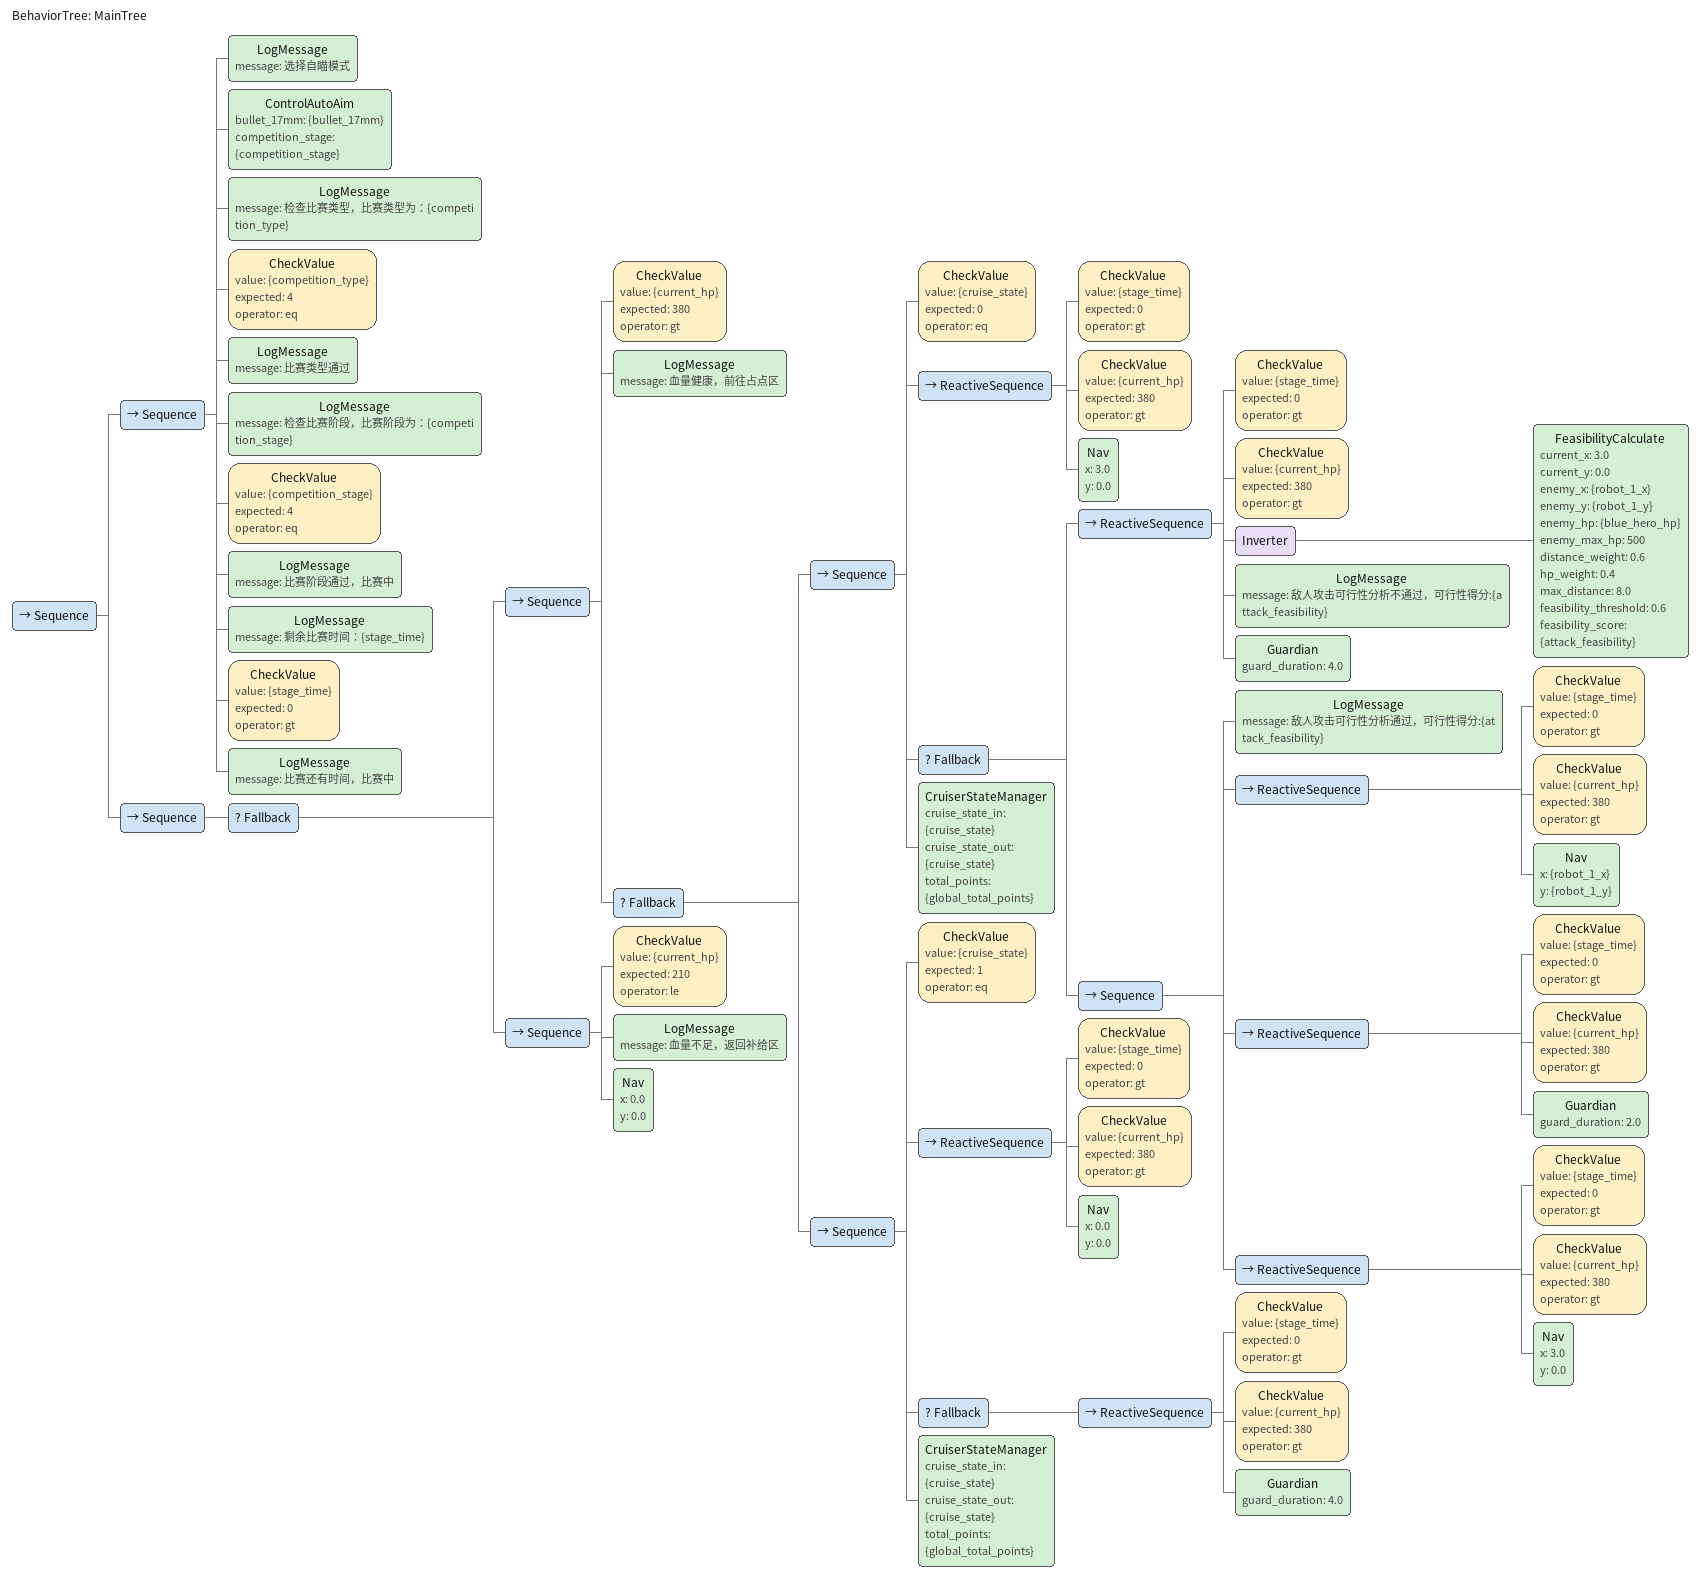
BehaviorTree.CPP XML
<?xml version="1.0" encoding="UTF-8"?>
<root BTCPP_format="4" main_tree_to_execute="MainTree">
  <!-- 主行为树 -->
  <BehaviorTree ID="MainTree">
    <Sequence>
        <Sequence>
            <!-- 赛前检查 - 使用单次初始化，数据由独立线程实时更新 -->
            <LogMessage message="选择自瞄模式"/>
            <ControlAutoAim bullet_17mm ="{bullet_17mm}" competition_stage = "{competition_stage}"/>
            <!-- 比赛类型检查 -->
            <LogMessage message="检查比赛类型，比赛类型为：{competition_type}"/>
            <CheckValue value="{competition_type}" expected="4" operator="eq"/>
            <LogMessage message="比赛类型通过"/>

            <!-- 比赛阶段检查 -->
            <LogMessage message="检查比赛阶段，比赛阶段为：{competition_stage}"/>
            <CheckValue value="{competition_stage}" expected="4" operator="eq"/>
            <LogMessage message="比赛阶段通过，比赛中"/>
            <!-- 剩余时间检查 -->
            <LogMessage message="剩余比赛时间：{stage_time}"/>
            <CheckValue value="{stage_time}" expected="0" operator="gt"/>
            <LogMessage message="比赛还有时间，比赛中"/>
        </Sequence>

        <Sequence>
          <Fallback> <!-- 血量分支判断-->
            <!-- 高血量分支 -->
            <Sequence>
                <CheckValue value="{current_hp}" expected="380" operator="gt"/>
                <LogMessage message="血量健康，前往占点区"/>

                <Fallback> <!-- 状态机的每一状态检查不通过返回false就进入下一状态 -->
                    <!-- 巡航点0: x="1.0" y="0.0" -->
                    <Sequence>
                        <CheckValue value="{cruise_state}" expected="0" operator="eq"/>
                        <ReactiveSequence>
                            <CheckValue value="{stage_time}" expected="0" operator="gt"/>
                            <CheckValue value="{current_hp}" expected="380" operator="gt"/>
                            <Nav x="3.0" y="0.0" />
                        </ReactiveSequence>
                        <Fallback>
                          <ReactiveSequence>
                              <CheckValue value="{stage_time}" expected="0" operator="gt"/>
                              <CheckValue value="{current_hp}" expected="380" operator="gt"/>
                              <!-- 使用反相器，触发临时事件的反条件，不符反条件即符合条件，进入临时事件 -->
                              <Inverter>
                                <FeasibilityCalculate
                                  current_x="3.0"
                                  current_y="0.0"
                                  enemy_x="{robot_1_x}"
                                  enemy_y="{robot_1_y}"
                                  enemy_hp="{blue_hero_hp}"
                                  enemy_max_hp="500"
                                  distance_weight="0.6"
                                  hp_weight="0.4"
                                  max_distance="8.0"
                                  feasibility_threshold="0.6"
                                  feasibility_score="{attack_feasibility}"/>
                              </Inverter>
                              <LogMessage message="敌人攻击可行性分析不通过，可行性得分:{attack_feasibility}"/>
                              <Guardian guard_duration = "4.0"/>
                          </ReactiveSequence>
                          <!-- 临时事件 触发条件：基于曼哈顿距离的评估通过 -->
                          <Sequence>
                            <LogMessage message="敌人攻击可行性分析通过，可行性得分:{attack_feasibility}"/>
                            <!-- 阶段1: 前往临时点 -->
                            <ReactiveSequence>
                              <CheckValue value="{stage_time}" expected="0" operator="gt"/>
                              <CheckValue value="{current_hp}" expected="380" operator="gt"/>
                              <Nav x="{robot_1_x}" y="{robot_1_y}"/>
                            </ReactiveSequence>
                            <!-- 阶段2: 短时驻守 -->
                            <ReactiveSequence>
                              <CheckValue value="{stage_time}" expected="0" operator="gt"/>
                              <CheckValue value="{current_hp}" expected="380" operator="gt"/>
                              <Guardian guard_duration="2.0"/>
                            </ReactiveSequence>
                            <!-- 阶段3: 返回原点 -->
                            <ReactiveSequence>
                              <CheckValue value="{stage_time}" expected="0" operator="gt"/>
                              <CheckValue value="{current_hp}" expected="380" operator="gt"/>
                              <Nav x="3.0" y="0.0"/>
                            </ReactiveSequence>
                          </Sequence>
                        </Fallback>
                        <CruiserStateManager cruise_state_in = "{cruise_state}"
                                            cruise_state_out = "{cruise_state}"
                                            total_points = "{global_total_points}" />
                    </Sequence>

                    <!-- 巡航点1: x="0.0" y="0.0" -->
                    <Sequence>
                        <CheckValue value="{cruise_state}" expected="1" operator="eq"/>
                        <ReactiveSequence>
                            <CheckValue value="{stage_time}" expected="0" operator="gt"/>
                            <CheckValue value="{current_hp}" expected="380" operator="gt"/>
                            <Nav x="0.0" y="0.0" />
                        </ReactiveSequence>
                        <Fallback>
                            <ReactiveSequence>
                                <CheckValue value="{stage_time}" expected="0" operator="gt"/>
                                <CheckValue value="{current_hp}" expected="380" operator="gt"/>
                                <Guardian guard_duration = "4.0"/>
                            </ReactiveSequence>
                        </Fallback>
                        <CruiserStateManager cruise_state_in = "{cruise_state}"
                                            cruise_state_out = "{cruise_state}"
                                            total_points = "{global_total_points}" />
                    </Sequence>
                </Fallback>
            </Sequence>

            <!-- 低血量分支 -->
            <Sequence>
              <CheckValue value="{current_hp}" expected="210" operator="le"/> <!-- le表示小于等于 -->
              <LogMessage message="血量不足，返回补给区"/>
              <Nav x="0.0" y="0.0" />
            </Sequence>
          </Fallback>
        </Sequence>
    </Sequence>
  </BehaviorTree>

</root>
